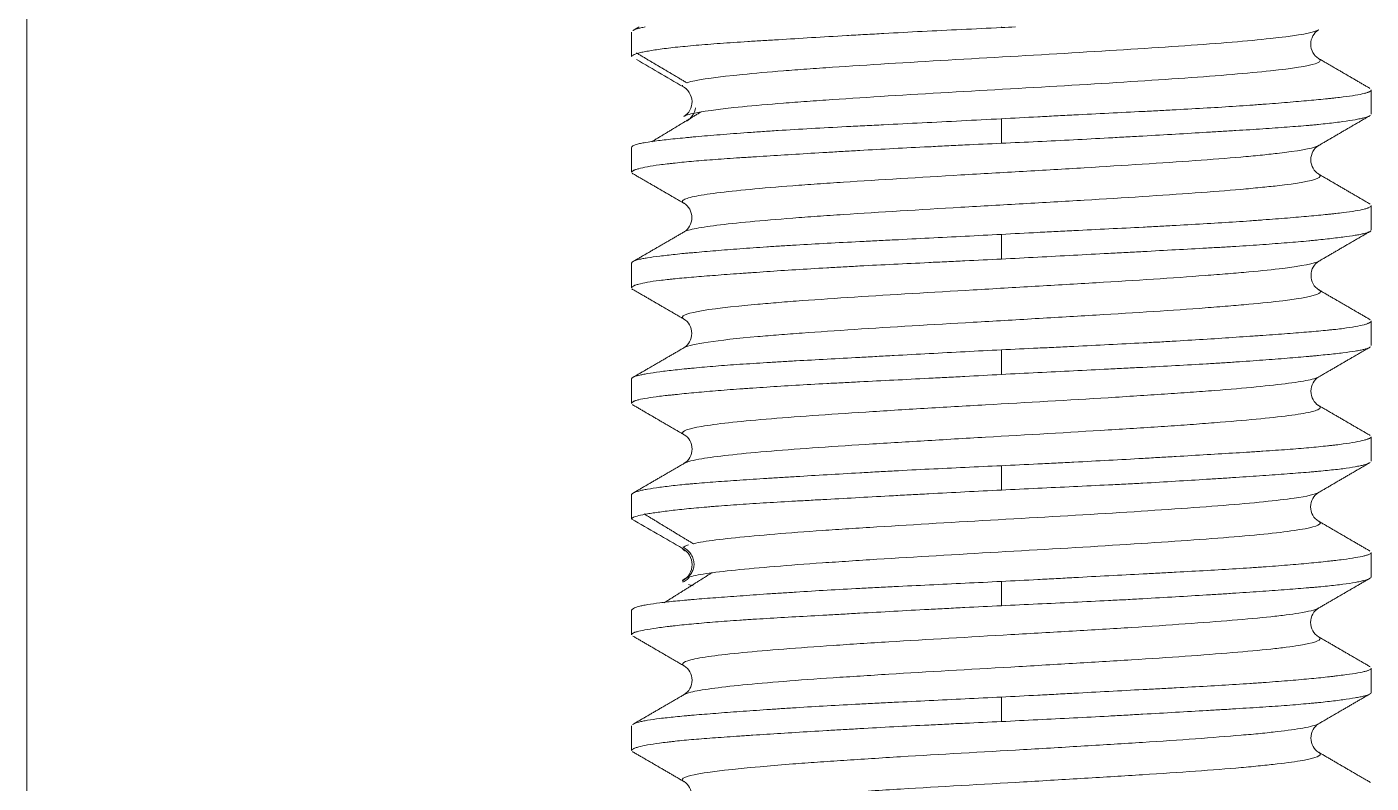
# Model space of a CAD drawing. Extents: x 840 to 1630, y 0 to 579.
# Drawn here: x 1358.09 to 1372.63, y 214.48 to 222.65 of the extents above; entities that cross this region are included whole.
import ezdxf

# ---------------------------------------------------------------- set-up
doc = ezdxf.new("R2010")
doc.units = 0
doc.header["$LTSCALE"] = 10
doc.header["$MEASUREMENT"] = 0
doc.layers.add('1', color=7, linetype='CONTINUOUS')

msp = doc.modelspace()

# ---------------------------------------------------------------- linework, layer by layer
at = {"layer": '1', "color": 7, "linetype": 'Continuous', "lineweight": 18}
for p, q in [((1358.088, 186.57), (1358.088, 256.351)), ((1364.63, 222.595), (1364.63, 222.33)), ((1372.63, 221.706), (1372.63, 221.97)), ((1364.63, 221.347), (1364.63, 221.08)), ((1372.63, 220.455), (1372.63, 220.721)), ((1364.63, 220.096), (1364.63, 219.83)), ((1372.63, 219.206), (1372.63, 219.471)), ((1364.63, 218.846), (1364.63, 218.581)), ((1372.63, 217.956), (1372.63, 218.221)), ((1364.63, 217.596), (1364.63, 217.331)), ((1372.63, 216.706), (1372.63, 216.97)), ((1364.63, 216.345), (1364.63, 216.081)), ((1372.63, 215.455), (1372.63, 215.72)), ((1364.63, 215.095), (1364.63, 214.83))]:
    msp.add_line(p, q, dxfattribs=at)
at = {"layer": '1', "color": 7, "linetype": 'Continuous', "lineweight": 13}
for p, q in [((1368.63, 222.642), (1368.63, 222.651)), ((1368.63, 221.392), (1368.63, 221.66)), ((1368.63, 220.142), (1368.63, 220.41)), ((1368.63, 218.892), (1368.63, 219.16)), ((1368.63, 217.642), (1368.63, 217.91)), ((1368.63, 216.392), (1368.63, 216.66)), ((1368.63, 215.142), (1368.63, 215.41))]:
    msp.add_line(p, q, dxfattribs=at)
at = {"layer": '1', "color": 7, "linetype": 'Continuous', "lineweight": 18}
for points, degree in [([(1364.712, 222.651), (1364.677, 222.631), (1364.643, 222.611)], 2), ([(1368.63, 222.643), (1368.681, 222.646), (1368.732, 222.648), (1368.782, 222.65)], 3), ([(1364.682, 222.369), (1364.956, 222.207), (1365.23, 222.045)], 2), ([(1372.618, 221.986), (1372.338, 222.149), (1372.057, 222.312)], 2), ([(1365.224, 221.632), (1365.276, 221.662), (1365.313, 221.717), (1365.322, 221.777)], 3), ([(1365.382, 221.733), (1365.115, 221.571), (1364.847, 221.409)], 2), ([(1372.06, 221.367), (1372.341, 221.531), (1372.622, 221.694)], 2), ([(1364.635, 221.069), (1364.917, 220.906), (1365.198, 220.743)], 2), ([(1372.619, 220.736), (1372.338, 220.9), (1372.057, 221.063)], 2), ([(1365.203, 220.438), (1364.922, 220.275), (1364.64, 220.112)], 2), ([(1372.065, 220.118), (1372.346, 220.282), (1372.628, 220.445)], 2), ([(1364.632, 219.819), (1364.914, 219.656), (1365.195, 219.493)], 2), ([(1372.621, 219.486), (1372.34, 219.649), (1372.058, 219.812)], 2), ([(1365.202, 219.186), (1364.921, 219.023), (1364.639, 218.86)], 2), ([(1372.063, 218.867), (1372.344, 219.03), (1372.625, 219.193)], 2), ([(1364.638, 218.568), (1364.919, 218.404), (1365.2, 218.241)], 2), ([(1372.62, 218.235), (1372.339, 218.398), (1372.058, 218.561)], 2), ([(1365.204, 217.936), (1364.923, 217.773), (1364.642, 217.61)], 2), ([(1372.059, 217.616), (1372.34, 217.78), (1372.621, 217.943)], 2), ([(1364.764, 217.388), (1365.031, 217.225), (1365.299, 217.063)], 2), ([(1372.618, 216.985), (1372.337, 217.148), (1372.056, 217.312)], 2), ([(1365.224, 216.981), (1365.195, 216.992), (1365.181, 217.002), (1365.181, 217.013)], 3), ([(1365.188, 217.026), (1365.198, 217.035), (1365.216, 217.043), (1365.244, 217.052)], 3), ([(1365.5, 216.752), (1365.242, 216.589), (1364.983, 216.427)], 2), ([(1372.056, 216.365), (1372.337, 216.528), (1372.618, 216.691)], 2), ([(1365.188, 216.65), (1365.183, 216.655), (1365.181, 216.659), (1365.181, 216.664)], 3), ([(1364.642, 216.067), (1364.923, 215.904), (1365.204, 215.74)], 2), ([(1372.621, 215.734), (1372.34, 215.897), (1372.059, 216.06)], 2), ([(1365.2, 215.435), (1364.919, 215.272), (1364.638, 215.109)], 2), ([(1372.058, 215.116), (1372.339, 215.279), (1372.62, 215.442)], 2), ([(1364.639, 214.817), (1364.921, 214.654), (1365.202, 214.49)], 2), ([(1372.625, 214.483), (1372.344, 214.646), (1372.063, 214.81)], 2)]:
    msp.add_open_spline(points, degree=degree, dxfattribs=at)
for points, knots in [([(1364.778, 222.651), (1364.769, 222.649), (1364.759, 222.648), (1364.735, 222.642), (1364.72, 222.639), (1364.682, 222.628), (1364.662, 222.621), (1364.649, 222.615), (1364.649, 222.614), (1364.649, 222.614)], [0, 0, 0, 0, 0.152087, 0.152087, 0.430637, 0.430637, 0.987738, 0.987738, 1, 1, 1, 1]), ([(1364.63, 222.33), (1364.63, 222.334), (1364.633, 222.337), (1364.646, 222.348), (1364.662, 222.355), (1364.692, 222.364), (1364.698, 222.366), (1364.712, 222.37), (1364.735, 222.375), (1364.761, 222.381), (1364.82, 222.392), (1364.913, 222.408), (1365.034, 222.422), (1365.137, 222.434), (1365.173, 222.437), (1365.248, 222.444), (1365.287, 222.448), (1365.409, 222.459), (1365.583, 222.472), (1365.782, 222.486), (1365.913, 222.494), (1365.94, 222.496), (1365.994, 222.499), (1366.022, 222.501), (1366.105, 222.506), (1366.161, 222.509), (1366.334, 222.52), (1366.453, 222.527), (1366.699, 222.542), (1366.826, 222.549), (1367.022, 222.561), (1367.089, 222.565), (1367.224, 222.572), (1367.292, 222.576), (1367.497, 222.587), (1367.635, 222.595), (1367.915, 222.609), (1368.056, 222.616), (1368.341, 222.63), (1368.485, 222.636), (1368.63, 222.643)], [0, 0, 0, 0, 0.037667, 0.037667, 0.106405, 0.106405, 0.12359, 0.12359, 0.140774, 0.175143, 0.175143, 0.243881, 0.312619, 0.312619, 0.346989, 0.346989, 0.381358, 0.381358, 0.450096, 0.518834, 0.518834, 0.536018, 0.536018, 0.553203, 0.553203, 0.587572, 0.587572, 0.65631, 0.65631, 0.725048, 0.725048, 0.759417, 0.759417, 0.793786, 0.793786, 0.862524, 0.862524, 0.931262, 0.931262, 1, 1, 1, 1]), ([(1365.227, 222.047), (1365.24, 222.051), (1365.254, 222.055), (1365.376, 222.085), (1365.665, 222.124), (1366.183, 222.169), (1366.438, 222.189), (1366.616, 222.202), (1366.708, 222.208), (1367.184, 222.241), (1367.613, 222.266), (1368.499, 222.318), (1368.957, 222.344), (1369.83, 222.396), (1370.664, 222.448), (1371.301, 222.499), (1371.783, 222.551), (1371.946, 222.577), (1372.042, 222.609), (1372.055, 222.614), (1372.065, 222.62)], [0, 0, 0, 0, 0.021671, 0.021671, 0.157117, 0.224841, 0.258702, 0.258702, 0.292564, 0.292564, 0.42801, 0.42801, 0.563456, 0.563456, 0.698902, 0.834349, 0.834349, 0.969795, 0.969795, 1, 1, 1, 1]), ([(1372.062, 222.31), (1372.035, 222.326), (1371.996, 222.366), (1371.967, 222.464), (1371.996, 222.562), (1372.035, 222.602), (1372.061, 222.618)], [0, 0, 0, 0, 0.252643, 0.500193, 0.747608, 1, 1, 1, 1]), ([(1365.195, 221.683), (1365.199, 221.686), (1365.204, 221.688), (1365.224, 221.697), (1365.245, 221.703), (1365.376, 221.736), (1365.665, 221.775), (1366.183, 221.82), (1366.439, 221.839), (1366.616, 221.852), (1366.708, 221.859), (1367.184, 221.891), (1367.613, 221.917), (1368.5, 221.969), (1368.957, 221.994), (1369.831, 222.046), (1370.664, 222.098), (1371.301, 222.15), (1371.783, 222.202), (1371.946, 222.227), (1372.082, 222.272), (1372.095, 222.291), (1372.06, 222.31)], [0, 0, 0, 0, 0.011267, 0.011267, 0.042219, 0.042219, 0.166027, 0.227931, 0.258884, 0.258884, 0.289836, 0.289836, 0.413644, 0.413644, 0.537452, 0.537452, 0.661261, 0.785069, 0.785069, 0.908877, 0.908877, 1, 1, 1, 1]), ([(1365.18, 222.009), (1365.178, 222.013), (1365.179, 222.017), (1365.181, 222.021), (1365.181, 222.021)], [0, 0, 0, 0, 0.999949, 1, 1, 1, 1]), ([(1365.178, 222.01), (1365.21, 221.992), (1365.259, 221.949), (1365.294, 221.846), (1365.267, 221.744), (1365.223, 221.7), (1365.194, 221.683)], [0, 0, 0, 0, 0.251938, 0.499596, 0.747489, 1, 1, 1, 1]), ([(1372.63, 221.97), (1372.63, 221.963), (1372.624, 221.957), (1372.608, 221.948), (1372.604, 221.947), (1372.596, 221.943), (1372.583, 221.939), (1372.566, 221.934), (1372.528, 221.924), (1372.465, 221.912), (1372.377, 221.9), (1372.302, 221.89), (1372.276, 221.887), (1372.233, 221.883), (1372.219, 221.881), (1372.189, 221.878), (1372.174, 221.876), (1372.097, 221.868), (1372.029, 221.862), (1371.885, 221.849), (1371.807, 221.842), (1371.642, 221.828), (1371.554, 221.821), (1371.437, 221.813), (1371.414, 221.811), (1371.366, 221.807), (1371.294, 221.802), (1371.22, 221.797), (1371.068, 221.787), (1370.859, 221.774), (1370.635, 221.762), (1370.462, 221.752), (1370.403, 221.749), (1370.284, 221.743), (1370.223, 221.74), (1370.042, 221.731), (1369.919, 221.725), (1369.669, 221.712), (1369.543, 221.706), (1369.351, 221.696), (1369.286, 221.693), (1369.157, 221.686), (1369.091, 221.682), (1368.894, 221.672), (1368.762, 221.665), (1368.63, 221.658)], [0, 0, 0, 0, 0.061708, 0.061708, 0.077346, 0.077346, 0.092984, 0.12426, 0.12426, 0.186813, 0.249366, 0.249366, 0.280643, 0.280643, 0.296281, 0.296281, 0.311919, 0.311919, 0.374472, 0.374472, 0.437025, 0.437025, 0.499577, 0.499577, 0.515216, 0.515216, 0.530854, 0.56213, 0.56213, 0.624683, 0.687236, 0.687236, 0.718512, 0.718512, 0.749789, 0.749789, 0.812342, 0.812342, 0.874894, 0.874894, 0.906171, 0.906171, 0.937447, 0.937447, 1, 1, 1, 1]), ([(1368.63, 221.658), (1368.485, 221.651), (1368.341, 221.643), (1368.055, 221.628), (1367.914, 221.621), (1367.633, 221.607), (1367.494, 221.6), (1367.322, 221.591), (1367.288, 221.59), (1367.22, 221.586), (1367.118, 221.581), (1367.019, 221.576), (1366.823, 221.566), (1366.696, 221.559), (1366.45, 221.545), (1366.331, 221.538), (1366.158, 221.527), (1366.101, 221.523), (1365.99, 221.516), (1365.937, 221.512), (1365.78, 221.501), (1365.582, 221.485), (1365.407, 221.471), (1365.306, 221.462), (1365.286, 221.46), (1365.246, 221.456), (1365.227, 221.454), (1365.171, 221.449), (1365.135, 221.445), (1365.033, 221.435), (1364.912, 221.421), (1364.819, 221.408), (1364.76, 221.398), (1364.743, 221.395), (1364.711, 221.388), (1364.697, 221.384), (1364.661, 221.373), (1364.645, 221.366), (1364.633, 221.355), (1364.63, 221.351), (1364.63, 221.347)], [0, 0, 0, 0, 0.068762, 0.068762, 0.137523, 0.137523, 0.206285, 0.206285, 0.223475, 0.223475, 0.240666, 0.275046, 0.275046, 0.343808, 0.343808, 0.41257, 0.41257, 0.44695, 0.44695, 0.481331, 0.481331, 0.550093, 0.618855, 0.618855, 0.636045, 0.636045, 0.653235, 0.653235, 0.687616, 0.687616, 0.756378, 0.825139, 0.825139, 0.85952, 0.85952, 0.893901, 0.893901, 0.962663, 0.962663, 1, 1, 1, 1]), ([(1368.63, 221.393), (1368.762, 221.399), (1368.893, 221.405), (1369.153, 221.418), (1369.282, 221.424), (1369.538, 221.437), (1369.664, 221.444), (1369.821, 221.452), (1369.853, 221.454), (1369.915, 221.458), (1369.947, 221.459), (1370.04, 221.465), (1370.101, 221.468), (1370.283, 221.478), (1370.519, 221.492), (1370.742, 221.505), (1370.905, 221.515), (1370.986, 221.52), (1371.064, 221.525), (1371.116, 221.528), (1371.142, 221.529), (1371.269, 221.537), (1371.366, 221.543), (1371.551, 221.556), (1371.726, 221.568), (1371.882, 221.58), (1371.973, 221.588), (1371.991, 221.59), (1372.027, 221.593), (1372.044, 221.595), (1372.095, 221.6), (1372.127, 221.603), (1372.22, 221.614), (1372.331, 221.627), (1372.419, 221.641), (1372.476, 221.651), (1372.494, 221.655), (1372.526, 221.661), (1372.54, 221.665), (1372.579, 221.675), (1372.598, 221.681), (1372.613, 221.688), (1372.615, 221.69), (1372.617, 221.691)], [0, 0, 0, 0, 0.065859, 0.065859, 0.131718, 0.131718, 0.197576, 0.197576, 0.214041, 0.214041, 0.230506, 0.230506, 0.263435, 0.263435, 0.329294, 0.395153, 0.395153, 0.428082, 0.444547, 0.444547, 0.461012, 0.461012, 0.52687, 0.52687, 0.592729, 0.658588, 0.658588, 0.675053, 0.675053, 0.691517, 0.691517, 0.724447, 0.724447, 0.790306, 0.856164, 0.856164, 0.889094, 0.889094, 0.922023, 0.922023, 0.987882, 0.987882, 1, 1, 1, 1]), ([(1364.63, 221.08), (1364.63, 221.086), (1364.637, 221.092), (1364.652, 221.1), (1364.656, 221.102), (1364.664, 221.105), (1364.677, 221.11), (1364.694, 221.115), (1364.732, 221.125), (1364.796, 221.139), (1364.883, 221.153), (1364.958, 221.163), (1364.985, 221.166), (1365.027, 221.171), (1365.042, 221.173), (1365.071, 221.176), (1365.147, 221.185), (1365.298, 221.199), (1365.453, 221.212), (1365.619, 221.224), (1365.706, 221.23), (1365.823, 221.238), (1365.847, 221.239), (1365.894, 221.242), (1365.967, 221.247), (1366.041, 221.252), (1366.192, 221.261), (1366.297, 221.268), (1366.514, 221.281), (1366.625, 221.288), (1366.799, 221.298), (1366.857, 221.302), (1366.947, 221.307), (1366.977, 221.308), (1367.037, 221.312), (1367.067, 221.314), (1367.219, 221.322), (1367.465, 221.336), (1367.717, 221.349), (1367.909, 221.358), (1367.974, 221.362), (1368.104, 221.368), (1368.169, 221.371), (1368.366, 221.381), (1368.498, 221.387), (1368.63, 221.393)], [0, 0, 0, 0, 0.061709, 0.061709, 0.077347, 0.077347, 0.092986, 0.124262, 0.124262, 0.186815, 0.249367, 0.249367, 0.280644, 0.280644, 0.296282, 0.296282, 0.31192, 0.374473, 0.437026, 0.437026, 0.499578, 0.499578, 0.515216, 0.515216, 0.530855, 0.562131, 0.562131, 0.624684, 0.624684, 0.687236, 0.687236, 0.718513, 0.718513, 0.734151, 0.734151, 0.749789, 0.749789, 0.812342, 0.874895, 0.874895, 0.906171, 0.906171, 0.937447, 0.937447, 1, 1, 1, 1]), ([(1365.194, 220.745), (1365.176, 220.756), (1365.174, 220.767), (1365.197, 220.785), (1365.211, 220.791), (1365.25, 220.804), (1365.377, 220.837), (1365.741, 220.882), (1366.204, 220.921), (1366.458, 220.94), (1366.546, 220.947), (1366.729, 220.96), (1367.203, 220.992), (1367.965, 221.037), (1368.754, 221.083), (1369.088, 221.102), (1369.309, 221.115), (1369.419, 221.121), (1369.959, 221.154), (1370.573, 221.193), (1371.153, 221.238), (1371.365, 221.257), (1371.496, 221.27), (1371.557, 221.277), (1371.838, 221.309), (1371.984, 221.335), (1372.053, 221.364), (1372.059, 221.366), (1372.064, 221.369)], [0, 0, 0, 0, 0.053594, 0.053594, 0.084681, 0.084681, 0.115767, 0.240115, 0.302288, 0.302288, 0.333375, 0.333375, 0.364462, 0.488809, 0.550983, 0.582069, 0.582069, 0.613156, 0.613156, 0.737503, 0.799677, 0.830764, 0.830764, 0.861851, 0.861851, 0.986198, 0.986198, 1, 1, 1, 1]), ([(1372.063, 221.059), (1372.036, 221.075), (1371.997, 221.116), (1371.968, 221.214), (1371.996, 221.312), (1372.035, 221.352), (1372.062, 221.368)], [0, 0, 0, 0, 0.252649, 0.500215, 0.747632, 1, 1, 1, 1]), ([(1365.199, 220.436), (1365.207, 220.44), (1365.217, 220.444), (1365.25, 220.455), (1365.377, 220.487), (1365.741, 220.532), (1366.204, 220.571), (1366.458, 220.591), (1366.546, 220.597), (1366.729, 220.61), (1367.203, 220.642), (1367.965, 220.688), (1368.754, 220.733), (1369.088, 220.752), (1369.309, 220.765), (1369.419, 220.772), (1369.959, 220.804), (1370.574, 220.843), (1371.154, 220.888), (1371.365, 220.908), (1371.496, 220.921), (1371.557, 220.927), (1371.838, 220.959), (1371.984, 220.985), (1372.085, 221.028), (1372.091, 221.044), (1372.061, 221.061)], [0, 0, 0, 0, 0.020375, 0.020375, 0.051435, 0.175674, 0.237793, 0.237793, 0.268853, 0.268853, 0.299913, 0.424152, 0.486271, 0.517331, 0.517331, 0.548391, 0.548391, 0.67263, 0.734749, 0.765809, 0.765809, 0.796869, 0.796869, 0.921108, 0.921108, 1, 1, 1, 1]), ([(1365.197, 220.744), (1365.223, 220.727), (1365.263, 220.687), (1365.291, 220.589), (1365.262, 220.491), (1365.223, 220.45), (1365.196, 220.434)], [0, 0, 0, 0, 0.252334, 0.499802, 0.747421, 1, 1, 1, 1]), ([(1372.63, 220.72), (1372.63, 220.714), (1372.624, 220.707), (1372.608, 220.699), (1372.604, 220.697), (1372.596, 220.694), (1372.583, 220.689), (1372.566, 220.684), (1372.528, 220.674), (1372.465, 220.662), (1372.377, 220.649), (1372.302, 220.64), (1372.276, 220.637), (1372.233, 220.632), (1372.219, 220.631), (1372.189, 220.628), (1372.113, 220.62), (1372.029, 220.612), (1371.885, 220.599), (1371.807, 220.592), (1371.642, 220.578), (1371.554, 220.572), (1371.437, 220.563), (1371.414, 220.561), (1371.366, 220.558), (1371.294, 220.553), (1371.22, 220.547), (1371.068, 220.537), (1370.859, 220.524), (1370.635, 220.512), (1370.462, 220.502), (1370.403, 220.499), (1370.314, 220.494), (1370.284, 220.493), (1370.223, 220.49), (1370.193, 220.488), (1370.042, 220.48), (1369.796, 220.468), (1369.543, 220.456), (1369.351, 220.446), (1369.286, 220.443), (1369.157, 220.436), (1369.091, 220.433), (1368.894, 220.422), (1368.762, 220.415), (1368.63, 220.408)], [0, 0, 0, 0, 0.06171, 0.06171, 0.077348, 0.077348, 0.092986, 0.124262, 0.124262, 0.186815, 0.249368, 0.249368, 0.280644, 0.280644, 0.296282, 0.296282, 0.31192, 0.374473, 0.374473, 0.437026, 0.437026, 0.499578, 0.499578, 0.515217, 0.515217, 0.530855, 0.562131, 0.562131, 0.624684, 0.687237, 0.687237, 0.718513, 0.718513, 0.734151, 0.734151, 0.749789, 0.749789, 0.812342, 0.874895, 0.874895, 0.906171, 0.906171, 0.937447, 0.937447, 1, 1, 1, 1]), ([(1368.63, 220.408), (1368.498, 220.402), (1368.367, 220.395), (1368.107, 220.381), (1367.85, 220.368), (1367.596, 220.355), (1367.439, 220.347), (1367.408, 220.346), (1367.345, 220.342), (1367.314, 220.341), (1367.221, 220.336), (1367.159, 220.333), (1366.978, 220.324), (1366.742, 220.312), (1366.518, 220.299), (1366.355, 220.29), (1366.302, 220.286), (1366.222, 220.281), (1366.196, 220.28), (1366.144, 220.276), (1366.118, 220.275), (1365.991, 220.266), (1365.894, 220.259), (1365.71, 220.246), (1365.535, 220.232), (1365.379, 220.218), (1365.287, 220.21), (1365.269, 220.209), (1365.234, 220.205), (1365.217, 220.204), (1365.166, 220.199), (1365.133, 220.195), (1365.041, 220.186), (1364.929, 220.173), (1364.841, 220.161), (1364.784, 220.152), (1364.767, 220.149), (1364.735, 220.143), (1364.72, 220.14), (1364.682, 220.13), (1364.662, 220.124), (1364.637, 220.11), (1364.63, 220.104), (1364.63, 220.097), (1364.63, 220.097), (1364.63, 220.096)], [0, 0, 0, 0, 0.062447, 0.062447, 0.124895, 0.187342, 0.187342, 0.202954, 0.202954, 0.218566, 0.218566, 0.249789, 0.249789, 0.312237, 0.374684, 0.374684, 0.405908, 0.405908, 0.421519, 0.421519, 0.437131, 0.437131, 0.499579, 0.499579, 0.562026, 0.624473, 0.624473, 0.640085, 0.640085, 0.655697, 0.655697, 0.686921, 0.686921, 0.749368, 0.811815, 0.811815, 0.843039, 0.843039, 0.874262, 0.874262, 0.93671, 0.93671, 0.999157, 0.999157, 1, 1, 1, 1]), ([(1368.63, 220.142), (1368.762, 220.148), (1368.893, 220.155), (1369.153, 220.169), (1369.411, 220.183), (1369.664, 220.196), (1369.821, 220.205), (1369.853, 220.206), (1369.915, 220.21), (1369.946, 220.211), (1370.04, 220.216), (1370.101, 220.219), (1370.283, 220.229), (1370.519, 220.242), (1370.742, 220.254), (1370.905, 220.263), (1370.986, 220.268), (1371.064, 220.272), (1371.116, 220.276), (1371.142, 220.277), (1371.269, 220.285), (1371.464, 220.298), (1371.726, 220.318), (1371.882, 220.331), (1371.973, 220.34), (1371.991, 220.342), (1372.026, 220.345), (1372.044, 220.347), (1372.095, 220.352), (1372.127, 220.356), (1372.22, 220.366), (1372.331, 220.379), (1372.419, 220.392), (1372.476, 220.401), (1372.494, 220.404), (1372.526, 220.411), (1372.54, 220.414), (1372.579, 220.423), (1372.598, 220.429), (1372.614, 220.437), (1372.616, 220.438), (1372.619, 220.439)], [0, 0, 0, 0, 0.065671, 0.065671, 0.131341, 0.197012, 0.197012, 0.21343, 0.21343, 0.229847, 0.229847, 0.262683, 0.262683, 0.328353, 0.394024, 0.394024, 0.42686, 0.443277, 0.443277, 0.459695, 0.459695, 0.525366, 0.591036, 0.656707, 0.656707, 0.673125, 0.673125, 0.689542, 0.689542, 0.722378, 0.722378, 0.788048, 0.853719, 0.853719, 0.886554, 0.886554, 0.91939, 0.91939, 0.98506, 0.98506, 1, 1, 1, 1]), ([(1364.63, 219.83), (1364.63, 219.836), (1364.637, 219.843), (1364.652, 219.852), (1364.656, 219.853), (1364.664, 219.857), (1364.677, 219.862), (1364.694, 219.867), (1364.732, 219.877), (1364.796, 219.891), (1364.883, 219.904), (1364.958, 219.913), (1364.985, 219.916), (1365.027, 219.921), (1365.042, 219.922), (1365.071, 219.926), (1365.147, 219.933), (1365.298, 219.947), (1365.453, 219.959), (1365.619, 219.972), (1365.706, 219.979), (1365.823, 219.987), (1365.847, 219.989), (1365.894, 219.992), (1365.967, 219.997), (1366.041, 220.002), (1366.192, 220.013), (1366.402, 220.026), (1366.625, 220.04), (1366.799, 220.05), (1366.857, 220.053), (1366.947, 220.058), (1366.977, 220.06), (1367.037, 220.063), (1367.067, 220.065), (1367.219, 220.073), (1367.465, 220.085), (1367.717, 220.097), (1367.909, 220.107), (1367.974, 220.11), (1368.104, 220.116), (1368.169, 220.119), (1368.366, 220.128), (1368.498, 220.135), (1368.63, 220.142)], [0, 0, 0, 0, 0.061708, 0.061708, 0.077346, 0.077346, 0.092984, 0.124261, 0.124261, 0.186813, 0.249366, 0.249366, 0.280643, 0.280643, 0.296281, 0.296281, 0.311919, 0.374472, 0.437025, 0.437025, 0.499578, 0.499578, 0.515216, 0.515216, 0.530854, 0.56213, 0.56213, 0.624683, 0.687236, 0.687236, 0.718512, 0.718512, 0.734151, 0.734151, 0.749789, 0.749789, 0.812342, 0.874894, 0.874894, 0.906171, 0.906171, 0.937447, 0.937447, 1, 1, 1, 1]), ([(1365.192, 219.495), (1365.19, 219.496), (1365.189, 219.497), (1365.118, 219.549), (1365.417, 219.601), (1366.066, 219.659), (1366.143, 219.666), (1366.304, 219.679), (1366.557, 219.698), (1367.222, 219.743), (1367.88, 219.782), (1368.438, 219.814), (1368.55, 219.821), (1368.774, 219.834), (1369.11, 219.853), (1369.882, 219.899), (1370.488, 219.937), (1370.92, 219.97), (1371.003, 219.976), (1371.161, 219.989), (1371.385, 220.009), (1371.818, 220.054), (1372.022, 220.093), (1372.067, 220.12), (1372.068, 220.12)], [0, 0, 0, 0, 0.003973, 0.003973, 0.252328, 0.252328, 0.283372, 0.283372, 0.314417, 0.376505, 0.500683, 0.500683, 0.531727, 0.531727, 0.562771, 0.62486, 0.749037, 0.749037, 0.780082, 0.780082, 0.811126, 0.873215, 0.997392, 1, 1, 1, 1]), ([(1372.064, 219.809), (1372.038, 219.825), (1371.999, 219.866), (1371.971, 219.964), (1371.999, 220.062), (1372.039, 220.102), (1372.065, 220.118)], [0, 0, 0, 0, 0.252425, 0.500035, 0.747608, 1, 1, 1, 1]), ([(1365.199, 219.184), (1365.274, 219.224), (1365.552, 219.264), (1366.066, 219.31), (1366.143, 219.316), (1366.304, 219.329), (1366.558, 219.348), (1367.222, 219.394), (1367.88, 219.433), (1368.438, 219.465), (1368.55, 219.471), (1368.774, 219.484), (1369.11, 219.504), (1369.882, 219.549), (1370.488, 219.588), (1370.921, 219.62), (1371.004, 219.627), (1371.161, 219.64), (1371.385, 219.659), (1371.818, 219.704), (1372.053, 219.75), (1372.083, 219.782), (1372.083, 219.795), (1372.078, 219.801), (1372.065, 219.809), (1372.063, 219.81), (1372.062, 219.81)], [0, 0, 0, 0, 0.189756, 0.189756, 0.220762, 0.220762, 0.251768, 0.313779, 0.437803, 0.437803, 0.468809, 0.468809, 0.499814, 0.561826, 0.685849, 0.685849, 0.716855, 0.716855, 0.747861, 0.809873, 0.933896, 0.964902, 0.964902, 0.995908, 0.995908, 1, 1, 1, 1]), ([(1365.195, 219.493), (1365.222, 219.477), (1365.261, 219.436), (1365.29, 219.338), (1365.262, 219.24), (1365.223, 219.2), (1365.197, 219.184)], [0, 0, 0, 0, 0.252492, 0.500121, 0.74764, 1, 1, 1, 1]), ([(1372.63, 219.472), (1372.63, 219.466), (1372.624, 219.459), (1372.608, 219.451), (1372.604, 219.449), (1372.596, 219.445), (1372.583, 219.44), (1372.566, 219.435), (1372.528, 219.425), (1372.465, 219.411), (1372.377, 219.398), (1372.302, 219.388), (1372.276, 219.385), (1372.233, 219.38), (1372.219, 219.379), (1372.189, 219.376), (1372.114, 219.368), (1371.962, 219.354), (1371.807, 219.342), (1371.642, 219.329), (1371.554, 219.323), (1371.437, 219.315), (1371.414, 219.313), (1371.366, 219.31), (1371.294, 219.305), (1371.22, 219.3), (1371.068, 219.289), (1370.859, 219.276), (1370.635, 219.262), (1370.462, 219.252), (1370.403, 219.248), (1370.314, 219.243), (1370.284, 219.242), (1370.223, 219.238), (1370.193, 219.237), (1370.042, 219.229), (1369.796, 219.216), (1369.543, 219.204), (1369.351, 219.194), (1369.287, 219.191), (1369.157, 219.185), (1369.091, 219.182), (1368.894, 219.173), (1368.762, 219.166), (1368.63, 219.16)], [0, 0, 0, 0, 0.061707, 0.061707, 0.077345, 0.077345, 0.092984, 0.12426, 0.12426, 0.186813, 0.249366, 0.249366, 0.280642, 0.280642, 0.29628, 0.29628, 0.311919, 0.374471, 0.437024, 0.437024, 0.499577, 0.499577, 0.515215, 0.515215, 0.530854, 0.56213, 0.56213, 0.624683, 0.687236, 0.687236, 0.718512, 0.718512, 0.73415, 0.73415, 0.749789, 0.749789, 0.812341, 0.874894, 0.874894, 0.906171, 0.906171, 0.937447, 0.937447, 1, 1, 1, 1]), ([(1368.63, 219.16), (1368.498, 219.154), (1368.367, 219.147), (1368.107, 219.133), (1367.85, 219.12), (1367.596, 219.106), (1367.439, 219.097), (1367.408, 219.096), (1367.345, 219.092), (1367.314, 219.091), (1367.221, 219.085), (1367.159, 219.082), (1366.978, 219.072), (1366.742, 219.059), (1366.518, 219.047), (1366.355, 219.038), (1366.275, 219.033), (1366.196, 219.028), (1366.144, 219.025), (1366.118, 219.024), (1365.991, 219.016), (1365.894, 219.01), (1365.709, 218.997), (1365.622, 218.991), (1365.457, 218.977), (1365.379, 218.971), (1365.287, 218.962), (1365.269, 218.96), (1365.234, 218.957), (1365.217, 218.955), (1365.166, 218.95), (1365.133, 218.946), (1365.041, 218.936), (1364.929, 218.923), (1364.841, 218.91), (1364.784, 218.9), (1364.767, 218.897), (1364.735, 218.891), (1364.72, 218.887), (1364.682, 218.878), (1364.662, 218.872), (1364.637, 218.86), (1364.63, 218.854), (1364.63, 218.847), (1364.63, 218.847), (1364.63, 218.847)], [0, 0, 0, 0, 0.062447, 0.062447, 0.124895, 0.187342, 0.187342, 0.202954, 0.202954, 0.218566, 0.218566, 0.249789, 0.249789, 0.312237, 0.374684, 0.374684, 0.405908, 0.42152, 0.42152, 0.437131, 0.437131, 0.499579, 0.499579, 0.562026, 0.562026, 0.624473, 0.624473, 0.640085, 0.640085, 0.655697, 0.655697, 0.686921, 0.686921, 0.749368, 0.811816, 0.811816, 0.843039, 0.843039, 0.874263, 0.874263, 0.93671, 0.93671, 0.999158, 0.999158, 1, 1, 1, 1]), ([(1368.63, 218.894), (1368.762, 218.901), (1368.893, 218.907), (1369.153, 218.921), (1369.411, 218.934), (1369.664, 218.946), (1369.821, 218.954), (1369.853, 218.956), (1369.915, 218.959), (1369.946, 218.96), (1370.04, 218.965), (1370.101, 218.968), (1370.283, 218.977), (1370.401, 218.983), (1370.63, 218.996), (1370.742, 219.002), (1370.905, 219.012), (1370.986, 219.017), (1371.064, 219.022), (1371.116, 219.025), (1371.142, 219.027), (1371.269, 219.036), (1371.366, 219.043), (1371.551, 219.056), (1371.726, 219.07), (1371.882, 219.083), (1371.973, 219.091), (1371.991, 219.093), (1372.026, 219.096), (1372.044, 219.098), (1372.095, 219.103), (1372.127, 219.106), (1372.22, 219.115), (1372.331, 219.128), (1372.419, 219.14), (1372.476, 219.149), (1372.494, 219.152), (1372.526, 219.158), (1372.54, 219.162), (1372.579, 219.171), (1372.598, 219.178), (1372.613, 219.186), (1372.615, 219.187), (1372.616, 219.188)], [0, 0, 0, 0, 0.066004, 0.066004, 0.132009, 0.198013, 0.198013, 0.214514, 0.214514, 0.231015, 0.231015, 0.264018, 0.264018, 0.330022, 0.330022, 0.396026, 0.396026, 0.429029, 0.44553, 0.44553, 0.462031, 0.462031, 0.528035, 0.528035, 0.59404, 0.660044, 0.660044, 0.676545, 0.676545, 0.693046, 0.693046, 0.726048, 0.726048, 0.792053, 0.858057, 0.858057, 0.891059, 0.891059, 0.924061, 0.924061, 0.990066, 0.990066, 1, 1, 1, 1]), ([(1364.63, 218.582), (1364.63, 218.588), (1364.637, 218.595), (1364.652, 218.603), (1364.656, 218.605), (1364.664, 218.608), (1364.677, 218.613), (1364.694, 218.618), (1364.732, 218.627), (1364.796, 218.639), (1364.883, 218.652), (1364.958, 218.661), (1364.985, 218.664), (1365.027, 218.669), (1365.042, 218.67), (1365.071, 218.673), (1365.086, 218.675), (1365.164, 218.683), (1365.231, 218.69), (1365.376, 218.703), (1365.453, 218.71), (1365.619, 218.724), (1365.706, 218.731), (1365.823, 218.739), (1365.847, 218.741), (1365.894, 218.744), (1365.967, 218.749), (1366.041, 218.754), (1366.192, 218.764), (1366.402, 218.777), (1366.625, 218.79), (1366.799, 218.799), (1366.857, 218.802), (1366.977, 218.808), (1367.037, 218.811), (1367.219, 218.821), (1367.342, 218.827), (1367.591, 218.839), (1367.717, 218.846), (1367.91, 218.856), (1367.974, 218.859), (1368.104, 218.866), (1368.169, 218.869), (1368.366, 218.88), (1368.498, 218.887), (1368.63, 218.894)], [0, 0, 0, 0, 0.061709, 0.061709, 0.077347, 0.077347, 0.092986, 0.124262, 0.124262, 0.186815, 0.249367, 0.249367, 0.280644, 0.280644, 0.296282, 0.296282, 0.31192, 0.31192, 0.374473, 0.374473, 0.437026, 0.437026, 0.499578, 0.499578, 0.515216, 0.515216, 0.530855, 0.562131, 0.562131, 0.624684, 0.687236, 0.687236, 0.718513, 0.718513, 0.749789, 0.749789, 0.812342, 0.812342, 0.874895, 0.874895, 0.906171, 0.906171, 0.937447, 0.937447, 1, 1, 1, 1]), ([(1365.197, 218.243), (1365.19, 218.247), (1365.157, 218.277), (1365.238, 218.307), (1365.466, 218.346), (1365.563, 218.359), (1365.796, 218.385), (1366.204, 218.423), (1366.942, 218.475), (1367.577, 218.514), (1368.012, 218.54), (1368.235, 218.553), (1368.908, 218.592), (1369.588, 218.63), (1370.201, 218.669), (1370.491, 218.689), (1370.584, 218.695), (1370.764, 218.708), (1371.198, 218.74), (1371.678, 218.786), (1371.915, 218.825), (1372, 218.844), (1372.023, 218.85), (1372.052, 218.861), (1372.06, 218.865), (1372.067, 218.869)], [0, 0, 0, 0, 0.018736, 0.142821, 0.142821, 0.204864, 0.204864, 0.266906, 0.390991, 0.453033, 0.453033, 0.515076, 0.515076, 0.639161, 0.701203, 0.701203, 0.732224, 0.732224, 0.763245, 0.88733, 0.949373, 0.949373, 0.980394, 0.980394, 1, 1, 1, 1]), ([(1372.062, 218.558), (1372.036, 218.574), (1371.997, 218.615), (1371.969, 218.713), (1371.998, 218.811), (1372.037, 218.851), (1372.063, 218.867)], [0, 0, 0, 0, 0.252346, 0.49978, 0.747374, 1, 1, 1, 1]), ([(1365.201, 217.934), (1365.23, 217.951), (1365.294, 217.967), (1365.466, 217.996), (1365.563, 218.009), (1365.796, 218.035), (1366.204, 218.074), (1366.942, 218.126), (1367.578, 218.164), (1368.012, 218.19), (1368.235, 218.203), (1368.908, 218.242), (1369.588, 218.281), (1370.201, 218.32), (1370.491, 218.339), (1370.584, 218.346), (1370.764, 218.359), (1371.198, 218.391), (1371.678, 218.436), (1371.915, 218.475), (1372, 218.494), (1372.023, 218.501), (1372.058, 218.514), (1372.089, 218.531), (1372.081, 218.548), (1372.061, 218.559)], [0, 0, 0, 0, 0.078653, 0.078653, 0.140781, 0.140781, 0.202908, 0.327162, 0.389289, 0.389289, 0.451417, 0.451417, 0.575671, 0.637798, 0.637798, 0.668862, 0.668862, 0.699926, 0.82418, 0.886307, 0.886307, 0.917371, 0.917371, 0.948434, 1, 1, 1, 1]), ([(1365.199, 218.242), (1365.225, 218.226), (1365.265, 218.186), (1365.293, 218.088), (1365.265, 217.99), (1365.226, 217.95), (1365.199, 217.934)], [0, 0, 0, 0, 0.252635, 0.500166, 0.747583, 1, 1, 1, 1]), ([(1372.63, 218.221), (1372.63, 218.215), (1372.624, 218.209), (1372.608, 218.201), (1372.604, 218.2), (1372.596, 218.196), (1372.583, 218.192), (1372.566, 218.187), (1372.528, 218.177), (1372.465, 218.163), (1372.377, 218.15), (1372.302, 218.139), (1372.276, 218.136), (1372.233, 218.131), (1372.219, 218.129), (1372.189, 218.126), (1372.114, 218.117), (1371.962, 218.102), (1371.807, 218.09), (1371.642, 218.077), (1371.554, 218.071), (1371.437, 218.063), (1371.414, 218.062), (1371.366, 218.059), (1371.294, 218.054), (1371.22, 218.049), (1371.068, 218.04), (1370.963, 218.034), (1370.747, 218.021), (1370.635, 218.014), (1370.462, 218.004), (1370.403, 218.001), (1370.284, 217.994), (1370.223, 217.99), (1370.042, 217.98), (1369.796, 217.966), (1369.543, 217.953), (1369.351, 217.943), (1369.287, 217.94), (1369.157, 217.933), (1369.091, 217.93), (1368.894, 217.92), (1368.762, 217.914), (1368.63, 217.908)], [0, 0, 0, 0, 0.061708, 0.061708, 0.077346, 0.077346, 0.092985, 0.124261, 0.124261, 0.186814, 0.249367, 0.249367, 0.280643, 0.280643, 0.296281, 0.296281, 0.311919, 0.374472, 0.437025, 0.437025, 0.499578, 0.499578, 0.515216, 0.515216, 0.530854, 0.56213, 0.56213, 0.624683, 0.624683, 0.687236, 0.687236, 0.718512, 0.718512, 0.749789, 0.749789, 0.812342, 0.874894, 0.874894, 0.906171, 0.906171, 0.937447, 0.937447, 1, 1, 1, 1]), ([(1368.63, 217.908), (1368.498, 217.902), (1368.367, 217.896), (1368.107, 217.883), (1367.978, 217.877), (1367.723, 217.865), (1367.596, 217.858), (1367.439, 217.85), (1367.408, 217.848), (1367.345, 217.844), (1367.314, 217.843), (1367.221, 217.838), (1367.159, 217.834), (1366.978, 217.824), (1366.742, 217.81), (1366.518, 217.797), (1366.355, 217.787), (1366.275, 217.782), (1366.196, 217.777), (1366.144, 217.774), (1366.119, 217.772), (1365.991, 217.764), (1365.894, 217.758), (1365.71, 217.745), (1365.535, 217.733), (1365.379, 217.721), (1365.287, 217.713), (1365.269, 217.711), (1365.234, 217.708), (1365.217, 217.707), (1365.166, 217.702), (1365.133, 217.698), (1365.041, 217.688), (1364.929, 217.675), (1364.841, 217.661), (1364.784, 217.651), (1364.767, 217.647), (1364.735, 217.641), (1364.72, 217.637), (1364.682, 217.627), (1364.662, 217.62), (1364.637, 217.608), (1364.63, 217.601), (1364.63, 217.595), (1364.63, 217.595), (1364.63, 217.595)], [0, 0, 0, 0, 0.062447, 0.062447, 0.124894, 0.124894, 0.187342, 0.187342, 0.202953, 0.202953, 0.218565, 0.218565, 0.249789, 0.249789, 0.312236, 0.374683, 0.374683, 0.405907, 0.421519, 0.421519, 0.437131, 0.437131, 0.499578, 0.499578, 0.562025, 0.624472, 0.624472, 0.640084, 0.640084, 0.655696, 0.655696, 0.686919, 0.686919, 0.749367, 0.811814, 0.811814, 0.843037, 0.843037, 0.874261, 0.874261, 0.936708, 0.936708, 0.999156, 0.999156, 1, 1, 1, 1]), ([(1368.63, 217.644), (1368.762, 217.651), (1368.893, 217.657), (1369.153, 217.67), (1369.411, 217.682), (1369.664, 217.694), (1369.821, 217.702), (1369.853, 217.703), (1369.915, 217.707), (1369.947, 217.708), (1370.04, 217.713), (1370.101, 217.716), (1370.283, 217.726), (1370.519, 217.74), (1370.742, 217.754), (1370.905, 217.764), (1370.986, 217.769), (1371.064, 217.774), (1371.116, 217.778), (1371.142, 217.779), (1371.269, 217.788), (1371.366, 217.794), (1371.551, 217.807), (1371.726, 217.82), (1371.882, 217.832), (1371.973, 217.84), (1371.991, 217.841), (1372.027, 217.844), (1372.044, 217.846), (1372.095, 217.851), (1372.127, 217.854), (1372.22, 217.863), (1372.275, 217.869), (1372.375, 217.882), (1372.419, 217.889), (1372.476, 217.899), (1372.494, 217.903), (1372.526, 217.91), (1372.54, 217.913), (1372.579, 217.924), (1372.598, 217.93), (1372.612, 217.938), (1372.614, 217.939), (1372.615, 217.94)], [0, 0, 0, 0, 0.066118, 0.066118, 0.132236, 0.198354, 0.198354, 0.214883, 0.214883, 0.231413, 0.231413, 0.264472, 0.264472, 0.33059, 0.396708, 0.396708, 0.429767, 0.446296, 0.446296, 0.462826, 0.462826, 0.528944, 0.528944, 0.595061, 0.661179, 0.661179, 0.677709, 0.677709, 0.694238, 0.694238, 0.727297, 0.727297, 0.793415, 0.793415, 0.859533, 0.859533, 0.892592, 0.892592, 0.925651, 0.925651, 0.991769, 0.991769, 1, 1, 1, 1]), ([(1364.63, 217.331), (1364.63, 217.338), (1364.637, 217.344), (1364.662, 217.356), (1364.701, 217.368), (1364.764, 217.381), (1364.811, 217.389), (1364.821, 217.391), (1364.842, 217.394), (1364.853, 217.396), (1364.886, 217.401), (1364.91, 217.404), (1364.985, 217.414), (1365.096, 217.428), (1365.23, 217.442), (1365.339, 217.452), (1365.395, 217.457), (1365.455, 217.462), (1365.495, 217.466), (1365.516, 217.467), (1365.621, 217.476), (1365.709, 217.482), (1365.893, 217.495), (1366.086, 217.507), (1366.295, 217.519), (1366.432, 217.527), (1366.46, 217.528), (1366.515, 217.531), (1366.543, 217.533), (1366.628, 217.538), (1366.685, 217.541), (1366.858, 217.55), (1366.976, 217.557), (1367.216, 217.57), (1367.339, 217.577), (1367.527, 217.587), (1367.59, 217.591), (1367.717, 217.598), (1367.782, 217.601), (1367.976, 217.611), (1368.235, 217.625), (1368.498, 217.638), (1368.63, 217.644)], [0, 0, 0, 0, 0.0625, 0.0625, 0.125, 0.1875, 0.1875, 0.203125, 0.203125, 0.21875, 0.21875, 0.25, 0.25, 0.3125, 0.375, 0.375, 0.40625, 0.421875, 0.421875, 0.4375, 0.4375, 0.5, 0.5, 0.5625, 0.625, 0.625, 0.640625, 0.640625, 0.65625, 0.65625, 0.6875, 0.6875, 0.75, 0.75, 0.8125, 0.8125, 0.84375, 0.84375, 0.875, 0.875, 0.9375, 1, 1, 1, 1]), ([(1365.296, 217.065), (1365.305, 217.067), (1365.314, 217.069), (1365.356, 217.078), (1365.394, 217.084), (1365.609, 217.117), (1365.991, 217.155), (1366.596, 217.201), (1366.883, 217.22), (1367.08, 217.233), (1367.181, 217.239), (1367.697, 217.272), (1368.146, 217.298), (1369.045, 217.349), (1369.495, 217.375), (1370.327, 217.427), (1371.091, 217.479), (1371.617, 217.531), (1371.94, 217.577), (1372.028, 217.598), (1372.062, 217.619)], [0, 0, 0, 0, 0.010804, 0.010804, 0.045882, 0.045882, 0.186193, 0.256349, 0.291427, 0.291427, 0.326505, 0.326505, 0.466817, 0.466817, 0.607128, 0.607128, 0.74744, 0.887751, 0.887751, 1, 1, 1, 1]), ([(1372.061, 217.309), (1372.034, 217.325), (1371.995, 217.365), (1371.966, 217.463), (1371.995, 217.561), (1372.034, 217.601), (1372.06, 217.617)], [0, 0, 0, 0, 0.252528, 0.49998, 0.747445, 1, 1, 1, 1]), ([(1365.181, 216.663), (1365.181, 216.676), (1365.212, 216.696), (1365.292, 216.715), (1365.356, 216.728), (1365.394, 216.735), (1365.609, 216.767), (1365.992, 216.806), (1366.596, 216.851), (1366.883, 216.87), (1367.08, 216.883), (1367.181, 216.89), (1367.697, 216.922), (1368.146, 216.948), (1369.045, 217), (1369.495, 217.026), (1370.327, 217.078), (1371.091, 217.129), (1371.618, 217.181), (1371.976, 217.233), (1372.069, 217.259), (1372.081, 217.293), (1372.074, 217.301), (1372.059, 217.31)], [0, 0, 0, 0, 0.06006, 0.09009, 0.09009, 0.12012, 0.12012, 0.24024, 0.3003, 0.33033, 0.33033, 0.36036, 0.36036, 0.48048, 0.48048, 0.6006, 0.6006, 0.720721, 0.840841, 0.840841, 0.960961, 0.960961, 1, 1, 1, 1]), ([(1365.181, 216.664), (1365.243, 216.698), (1365.324, 216.838), (1365.243, 216.979), (1365.181, 217.013)], [0, 0, 0, 0, 0.500101, 1, 1, 1, 1]), ([(1365.185, 217.027), (1365.202, 217.019), (1365.232, 217), (1365.269, 216.959), (1365.295, 216.912), (1365.307, 216.861), (1365.304, 216.81), (1365.288, 216.763), (1365.26, 216.722), (1365.237, 216.703), (1365.223, 216.695)], [0, 0, 0, 0, 0.126375, 0.251702, 0.376086, 0.499497, 0.622982, 0.747572, 0.873218, 1, 1, 1, 1]), ([(1372.63, 216.969), (1372.63, 216.963), (1372.624, 216.957), (1372.608, 216.949), (1372.604, 216.947), (1372.596, 216.944), (1372.583, 216.94), (1372.566, 216.935), (1372.528, 216.926), (1372.465, 216.914), (1372.377, 216.901), (1372.302, 216.891), (1372.275, 216.888), (1372.233, 216.883), (1372.219, 216.881), (1372.189, 216.878), (1372.113, 216.869), (1371.962, 216.854), (1371.807, 216.84), (1371.642, 216.827), (1371.554, 216.82), (1371.438, 216.812), (1371.414, 216.81), (1371.366, 216.807), (1371.294, 216.802), (1371.22, 216.797), (1371.068, 216.788), (1370.859, 216.775), (1370.635, 216.763), (1370.462, 216.754), (1370.403, 216.751), (1370.313, 216.746), (1370.283, 216.745), (1370.223, 216.741), (1370.193, 216.74), (1370.042, 216.732), (1369.919, 216.725), (1369.669, 216.712), (1369.543, 216.705), (1369.351, 216.695), (1369.287, 216.691), (1369.157, 216.684), (1369.091, 216.681), (1368.894, 216.67), (1368.762, 216.664), (1368.63, 216.657)], [0, 0, 0, 0, 0.061709, 0.061709, 0.077347, 0.077347, 0.092985, 0.124262, 0.124262, 0.186814, 0.249367, 0.249367, 0.280644, 0.280644, 0.296282, 0.296282, 0.31192, 0.374473, 0.437025, 0.437025, 0.499578, 0.499578, 0.515216, 0.515216, 0.530854, 0.562131, 0.562131, 0.624684, 0.687236, 0.687236, 0.718513, 0.718513, 0.734151, 0.734151, 0.749789, 0.749789, 0.812342, 0.812342, 0.874895, 0.874895, 0.906171, 0.906171, 0.937447, 0.937447, 1, 1, 1, 1]), ([(1365.251, 216.698), (1365.244, 216.691), (1365.225, 216.672), (1365.202, 216.657), (1365.185, 216.649)], [0, 0, 0, 0, 0.331846, 1, 1, 1, 1]), ([(1368.63, 216.394), (1368.762, 216.401), (1368.893, 216.407), (1369.153, 216.419), (1369.411, 216.431), (1369.664, 216.444), (1369.821, 216.452), (1369.853, 216.453), (1369.915, 216.457), (1369.947, 216.458), (1370.04, 216.463), (1370.101, 216.467), (1370.283, 216.477), (1370.519, 216.49), (1370.742, 216.504), (1370.905, 216.514), (1370.986, 216.519), (1371.064, 216.524), (1371.116, 216.528), (1371.142, 216.529), (1371.269, 216.538), (1371.366, 216.544), (1371.551, 216.557), (1371.726, 216.57), (1371.882, 216.582), (1371.973, 216.59), (1371.991, 216.591), (1372.027, 216.594), (1372.044, 216.596), (1372.095, 216.6), (1372.127, 216.604), (1372.22, 216.613), (1372.275, 216.619), (1372.375, 216.632), (1372.419, 216.639), (1372.476, 216.65), (1372.494, 216.653), (1372.526, 216.66), (1372.54, 216.663), (1372.579, 216.674), (1372.598, 216.681), (1372.624, 216.694), (1372.63, 216.7), (1372.63, 216.707), (1372.63, 216.707), (1372.63, 216.707)], [0, 0, 0, 0, 0.062447, 0.062447, 0.124895, 0.187342, 0.187342, 0.202954, 0.202954, 0.218565, 0.218565, 0.249789, 0.249789, 0.312236, 0.374684, 0.374684, 0.405907, 0.421519, 0.421519, 0.437131, 0.437131, 0.499578, 0.499578, 0.562025, 0.624473, 0.624473, 0.640084, 0.640084, 0.655696, 0.655696, 0.68692, 0.68692, 0.749367, 0.749367, 0.811814, 0.811814, 0.843038, 0.843038, 0.874262, 0.874262, 0.936709, 0.936709, 0.999156, 0.999156, 1, 1, 1, 1]), ([(1368.63, 216.657), (1368.498, 216.65), (1368.367, 216.644), (1368.108, 216.631), (1367.85, 216.619), (1367.597, 216.607), (1367.44, 216.599), (1367.408, 216.597), (1367.346, 216.594), (1367.315, 216.593), (1367.221, 216.588), (1367.16, 216.585), (1366.978, 216.575), (1366.861, 216.569), (1366.631, 216.556), (1366.519, 216.549), (1366.356, 216.538), (1366.276, 216.533), (1366.197, 216.528), (1366.145, 216.525), (1366.12, 216.523), (1365.992, 216.514), (1365.895, 216.507), (1365.711, 216.494), (1365.536, 216.481), (1365.38, 216.469), (1365.288, 216.461), (1365.27, 216.459), (1365.235, 216.456), (1365.218, 216.455), (1365.167, 216.45), (1365.134, 216.447), (1365.042, 216.438), (1364.986, 216.432), (1364.886, 216.419), (1364.842, 216.413), (1364.785, 216.403), (1364.767, 216.4), (1364.735, 216.393), (1364.721, 216.39), (1364.682, 216.379), (1364.643, 216.365), (1364.63, 216.352), (1364.63, 216.345)], [0, 0, 0, 0, 0.0625, 0.0625, 0.125, 0.1875, 0.1875, 0.203125, 0.203125, 0.21875, 0.21875, 0.25, 0.25, 0.3125, 0.3125, 0.375, 0.375, 0.40625, 0.421875, 0.421875, 0.4375, 0.4375, 0.5, 0.5, 0.5625, 0.625, 0.625, 0.640625, 0.640625, 0.65625, 0.65625, 0.6875, 0.6875, 0.75, 0.75, 0.8125, 0.8125, 0.84375, 0.84375, 0.875, 0.875, 0.9375, 1, 1, 1, 1]), ([(1365.296, 216.611), (1365.276, 216.616), (1365.258, 216.62), (1365.244, 216.625), (1365.244, 216.625)], [0, 0, 0, 0, 0.999996, 1, 1, 1, 1]), ([(1364.63, 216.082), (1364.63, 216.088), (1364.637, 216.094), (1364.652, 216.101), (1364.656, 216.103), (1364.664, 216.106), (1364.677, 216.111), (1364.694, 216.115), (1364.732, 216.125), (1364.764, 216.131), (1364.84, 216.144), (1364.883, 216.151), (1364.958, 216.161), (1364.985, 216.164), (1365.027, 216.17), (1365.042, 216.171), (1365.071, 216.175), (1365.147, 216.184), (1365.298, 216.199), (1365.453, 216.212), (1365.619, 216.225), (1365.706, 216.232), (1365.823, 216.239), (1365.847, 216.241), (1365.894, 216.244), (1365.967, 216.249), (1366.041, 216.253), (1366.192, 216.263), (1366.402, 216.275), (1366.625, 216.287), (1366.799, 216.297), (1366.857, 216.3), (1366.977, 216.307), (1367.037, 216.31), (1367.219, 216.32), (1367.465, 216.334), (1367.717, 216.348), (1367.909, 216.358), (1367.974, 216.361), (1368.104, 216.368), (1368.169, 216.372), (1368.366, 216.381), (1368.498, 216.388), (1368.63, 216.394)], [0, 0, 0, 0, 0.061707, 0.061707, 0.077345, 0.077345, 0.092983, 0.12426, 0.12426, 0.186813, 0.186813, 0.249365, 0.249365, 0.280642, 0.280642, 0.29628, 0.29628, 0.311918, 0.374471, 0.437024, 0.437024, 0.499577, 0.499577, 0.515215, 0.515215, 0.530853, 0.56213, 0.56213, 0.624683, 0.687236, 0.687236, 0.718512, 0.718512, 0.749788, 0.749788, 0.812341, 0.874894, 0.874894, 0.906171, 0.906171, 0.937447, 0.937447, 1, 1, 1, 1]), ([(1365.201, 215.742), (1365.183, 215.752), (1365.17, 215.774), (1365.221, 215.797), (1365.298, 215.816), (1365.33, 215.823), (1365.403, 215.836), (1365.614, 215.868), (1366.085, 215.913), (1366.62, 215.952), (1366.905, 215.971), (1367.003, 215.978), (1367.204, 215.991), (1367.719, 216.023), (1368.51, 216.069), (1369.294, 216.114), (1369.618, 216.133), (1369.831, 216.146), (1369.935, 216.153), (1370.446, 216.185), (1371.004, 216.224), (1371.494, 216.269), (1371.661, 216.288), (1371.763, 216.301), (1371.808, 216.308), (1371.957, 216.332), (1372.028, 216.349), (1372.059, 216.367)], [0, 0, 0, 0, 0.045635, 0.107809, 0.107809, 0.138896, 0.138896, 0.169983, 0.29433, 0.356503, 0.356503, 0.38759, 0.38759, 0.418677, 0.543024, 0.605198, 0.636285, 0.636285, 0.667371, 0.667371, 0.791719, 0.853892, 0.884979, 0.884979, 0.916066, 0.916066, 1, 1, 1, 1]), ([(1372.06, 216.059), (1372.034, 216.075), (1371.995, 216.116), (1371.966, 216.214), (1371.995, 216.311), (1372.034, 216.352), (1372.061, 216.368)], [0, 0, 0, 0, 0.252555, 0.50002, 0.747472, 1, 1, 1, 1]), ([(1365.197, 215.433), (1365.211, 215.442), (1365.236, 215.451), (1365.298, 215.467), (1365.329, 215.473), (1365.403, 215.486), (1365.614, 215.518), (1366.085, 215.564), (1366.62, 215.603), (1366.905, 215.622), (1367.003, 215.628), (1367.204, 215.641), (1367.719, 215.674), (1368.51, 215.719), (1369.294, 215.764), (1369.618, 215.784), (1369.831, 215.797), (1369.935, 215.803), (1370.446, 215.835), (1371.005, 215.874), (1371.494, 215.92), (1371.661, 215.939), (1371.763, 215.952), (1371.808, 215.958), (1372.01, 215.991), (1372.086, 216.017), (1372.076, 216.048), (1372.071, 216.053), (1372.062, 216.058)], [0, 0, 0, 0, 0.043359, 0.043359, 0.074419, 0.074419, 0.105479, 0.229718, 0.291837, 0.291837, 0.322897, 0.322897, 0.353957, 0.478196, 0.540315, 0.571375, 0.571375, 0.602435, 0.602435, 0.726674, 0.788793, 0.819853, 0.819853, 0.850913, 0.850913, 0.975152, 0.975152, 1, 1, 1, 1]), ([(1365.199, 215.743), (1365.226, 215.727), (1365.265, 215.687), (1365.293, 215.589), (1365.265, 215.491), (1365.225, 215.451), (1365.199, 215.434)], [0, 0, 0, 0, 0.252417, 0.499834, 0.747365, 1, 1, 1, 1]), ([(1372.63, 215.719), (1372.63, 215.713), (1372.624, 215.707), (1372.608, 215.699), (1372.604, 215.697), (1372.596, 215.694), (1372.583, 215.689), (1372.566, 215.685), (1372.528, 215.676), (1372.465, 215.663), (1372.377, 215.651), (1372.302, 215.641), (1372.275, 215.638), (1372.233, 215.633), (1372.219, 215.631), (1372.189, 215.628), (1372.113, 215.619), (1371.962, 215.604), (1371.807, 215.59), (1371.642, 215.577), (1371.554, 215.57), (1371.438, 215.562), (1371.414, 215.56), (1371.366, 215.557), (1371.294, 215.552), (1371.22, 215.547), (1371.068, 215.538), (1370.859, 215.525), (1370.635, 215.513), (1370.462, 215.504), (1370.403, 215.501), (1370.313, 215.496), (1370.283, 215.494), (1370.223, 215.491), (1370.193, 215.49), (1370.042, 215.482), (1369.919, 215.475), (1369.669, 215.462), (1369.543, 215.455), (1369.351, 215.445), (1369.287, 215.441), (1369.157, 215.434), (1369.091, 215.431), (1368.894, 215.421), (1368.762, 215.414), (1368.63, 215.407)], [0, 0, 0, 0, 0.061707, 0.061707, 0.077345, 0.077345, 0.092984, 0.12426, 0.12426, 0.186813, 0.249366, 0.249366, 0.280642, 0.280642, 0.29628, 0.29628, 0.311919, 0.374471, 0.437024, 0.437024, 0.499577, 0.499577, 0.515215, 0.515215, 0.530854, 0.56213, 0.56213, 0.624683, 0.687236, 0.687236, 0.718512, 0.718512, 0.73415, 0.73415, 0.749789, 0.749789, 0.812341, 0.812341, 0.874894, 0.874894, 0.906171, 0.906171, 0.937447, 0.937447, 1, 1, 1, 1]), ([(1368.63, 215.407), (1368.498, 215.4), (1368.367, 215.394), (1368.107, 215.381), (1367.85, 215.369), (1367.596, 215.356), (1367.439, 215.349), (1367.408, 215.347), (1367.345, 215.344), (1367.314, 215.342), (1367.221, 215.338), (1367.159, 215.335), (1366.978, 215.325), (1366.86, 215.319), (1366.63, 215.306), (1366.518, 215.299), (1366.355, 215.289), (1366.275, 215.284), (1366.196, 215.278), (1366.144, 215.275), (1366.118, 215.273), (1365.991, 215.264), (1365.894, 215.258), (1365.71, 215.244), (1365.535, 215.231), (1365.379, 215.218), (1365.287, 215.211), (1365.269, 215.209), (1365.234, 215.206), (1365.217, 215.204), (1365.166, 215.2), (1365.133, 215.197), (1365.041, 215.187), (1364.929, 215.175), (1364.841, 215.163), (1364.784, 215.153), (1364.767, 215.15), (1364.735, 215.143), (1364.72, 215.14), (1364.682, 215.129), (1364.662, 215.122), (1364.648, 215.115), (1364.647, 215.114), (1364.645, 215.113)], [0, 0, 0, 0, 0.066146, 0.066146, 0.132293, 0.198439, 0.198439, 0.214976, 0.214976, 0.231512, 0.231512, 0.264585, 0.264585, 0.330732, 0.330732, 0.396878, 0.396878, 0.429951, 0.446488, 0.446488, 0.463024, 0.463024, 0.529171, 0.529171, 0.595317, 0.661463, 0.661463, 0.678, 0.678, 0.694537, 0.694537, 0.72761, 0.72761, 0.793756, 0.859902, 0.859902, 0.892976, 0.892976, 0.926049, 0.926049, 0.992195, 0.992195, 1, 1, 1, 1]), ([(1368.63, 215.142), (1368.762, 215.149), (1368.893, 215.155), (1369.153, 215.168), (1369.282, 215.174), (1369.538, 215.188), (1369.664, 215.194), (1369.821, 215.203), (1369.853, 215.205), (1369.915, 215.208), (1369.946, 215.21), (1370.04, 215.215), (1370.101, 215.219), (1370.283, 215.229), (1370.519, 215.242), (1370.742, 215.255), (1370.905, 215.265), (1370.986, 215.269), (1371.064, 215.274), (1371.116, 215.277), (1371.142, 215.279), (1371.269, 215.287), (1371.366, 215.293), (1371.551, 215.305), (1371.638, 215.311), (1371.804, 215.324), (1371.882, 215.33), (1371.973, 215.339), (1371.991, 215.34), (1372.027, 215.344), (1372.044, 215.345), (1372.095, 215.35), (1372.127, 215.354), (1372.22, 215.364), (1372.331, 215.378), (1372.419, 215.392), (1372.476, 215.402), (1372.494, 215.405), (1372.526, 215.411), (1372.54, 215.415), (1372.579, 215.424), (1372.598, 215.431), (1372.624, 215.443), (1372.63, 215.449), (1372.63, 215.455), (1372.63, 215.455), (1372.63, 215.456)], [0, 0, 0, 0, 0.062447, 0.062447, 0.124895, 0.124895, 0.187342, 0.187342, 0.202954, 0.202954, 0.218566, 0.218566, 0.249789, 0.249789, 0.312237, 0.374684, 0.374684, 0.405908, 0.421519, 0.421519, 0.437131, 0.437131, 0.499579, 0.499579, 0.562026, 0.562026, 0.624473, 0.624473, 0.640085, 0.640085, 0.655697, 0.655697, 0.686921, 0.686921, 0.749368, 0.811815, 0.811815, 0.843039, 0.843039, 0.874262, 0.874262, 0.93671, 0.93671, 0.999157, 0.999157, 1, 1, 1, 1]), ([(1364.63, 214.829), (1364.63, 214.836), (1364.637, 214.842), (1364.652, 214.85), (1364.656, 214.852), (1364.664, 214.855), (1364.677, 214.86), (1364.694, 214.865), (1364.732, 214.876), (1364.796, 214.889), (1364.883, 214.903), (1364.958, 214.913), (1364.985, 214.916), (1365.027, 214.921), (1365.042, 214.923), (1365.071, 214.926), (1365.147, 214.935), (1365.298, 214.949), (1365.453, 214.961), (1365.619, 214.973), (1365.706, 214.979), (1365.823, 214.987), (1365.847, 214.989), (1365.894, 214.992), (1365.967, 214.997), (1366.041, 215.001), (1366.192, 215.011), (1366.297, 215.018), (1366.514, 215.031), (1366.625, 215.038), (1366.799, 215.049), (1366.857, 215.052), (1366.947, 215.057), (1366.977, 215.059), (1367.037, 215.062), (1367.067, 215.064), (1367.219, 215.073), (1367.465, 215.086), (1367.717, 215.099), (1367.909, 215.108), (1367.974, 215.111), (1368.104, 215.118), (1368.169, 215.121), (1368.366, 215.13), (1368.498, 215.136), (1368.63, 215.142)], [0, 0, 0, 0, 0.061709, 0.061709, 0.077347, 0.077347, 0.092985, 0.124262, 0.124262, 0.186815, 0.249367, 0.249367, 0.280644, 0.280644, 0.296282, 0.296282, 0.31192, 0.374473, 0.437025, 0.437025, 0.499578, 0.499578, 0.515216, 0.515216, 0.530855, 0.562131, 0.562131, 0.624684, 0.624684, 0.687236, 0.687236, 0.718513, 0.718513, 0.734151, 0.734151, 0.749789, 0.749789, 0.812342, 0.874895, 0.874895, 0.906171, 0.906171, 0.937447, 0.937447, 1, 1, 1, 1]), ([(1365.199, 214.492), (1365.175, 214.504), (1365.172, 214.517), (1365.258, 214.58), (1365.698, 214.632), (1366.46, 214.69), (1366.548, 214.697), (1366.732, 214.71), (1367.017, 214.729), (1367.74, 214.775), (1368.421, 214.813), (1368.98, 214.846), (1369.091, 214.852), (1369.312, 214.865), (1369.64, 214.885), (1370.378, 214.93), (1370.925, 214.969), (1371.297, 215.001), (1371.367, 215.007), (1371.498, 215.02), (1371.68, 215.04), (1371.927, 215.074), (1372.033, 215.102), (1372.061, 215.118)], [0, 0, 0, 0, 0.058349, 0.058349, 0.306642, 0.306642, 0.337679, 0.337679, 0.368715, 0.430789, 0.554935, 0.554935, 0.585972, 0.585972, 0.617008, 0.679082, 0.803228, 0.803228, 0.834265, 0.834265, 0.865301, 0.927375, 1, 1, 1, 1]), ([(1372.063, 214.809), (1372.037, 214.825), (1371.998, 214.866), (1371.969, 214.964), (1371.997, 215.062), (1372.036, 215.102), (1372.062, 215.118)], [0, 0, 0, 0, 0.252626, 0.50022, 0.747654, 1, 1, 1, 1]), ([(1365.192, 214.182), (1365.273, 214.233), (1365.709, 214.283), (1366.46, 214.341), (1366.549, 214.347), (1366.732, 214.36), (1367.017, 214.38), (1367.74, 214.425), (1368.421, 214.464), (1368.98, 214.496), (1369.091, 214.503), (1369.312, 214.516), (1369.641, 214.535), (1370.378, 214.58), (1370.925, 214.619), (1371.297, 214.651), (1371.367, 214.658), (1371.498, 214.671), (1371.68, 214.69), (1372.004, 214.736), (1372.106, 214.777), (1372.07, 214.805), (1372.067, 214.807)], [0, 0, 0, 0, 0.244169, 0.244169, 0.275186, 0.275186, 0.306204, 0.368238, 0.492308, 0.492308, 0.523325, 0.523325, 0.554343, 0.616377, 0.740447, 0.740447, 0.771464, 0.771464, 0.802482, 0.864516, 0.988586, 1, 1, 1, 1]), ([(1365.197, 214.493), (1365.223, 214.477), (1365.262, 214.436), (1365.29, 214.338), (1365.261, 214.24), (1365.222, 214.2), (1365.195, 214.184)], [0, 0, 0, 0, 0.25236, 0.499879, 0.747508, 1, 1, 1, 1])]:
    msp.add_open_spline(points, degree=3, knots=knots, dxfattribs=at)
at = {"layer": '1', "color": 7, "linetype": 'Continuous', "lineweight": 13}
for points in [[(1365.224, 221.982), (1365.043, 222.088), (1364.862, 222.194), (1364.681, 222.3)], [(1365.181, 217.013), (1364.998, 217.119), (1364.815, 217.225), (1364.631, 217.331)]]:
    msp.add_open_spline(points, degree=3, dxfattribs=at)

doc.saveas('drawing.dxf')
